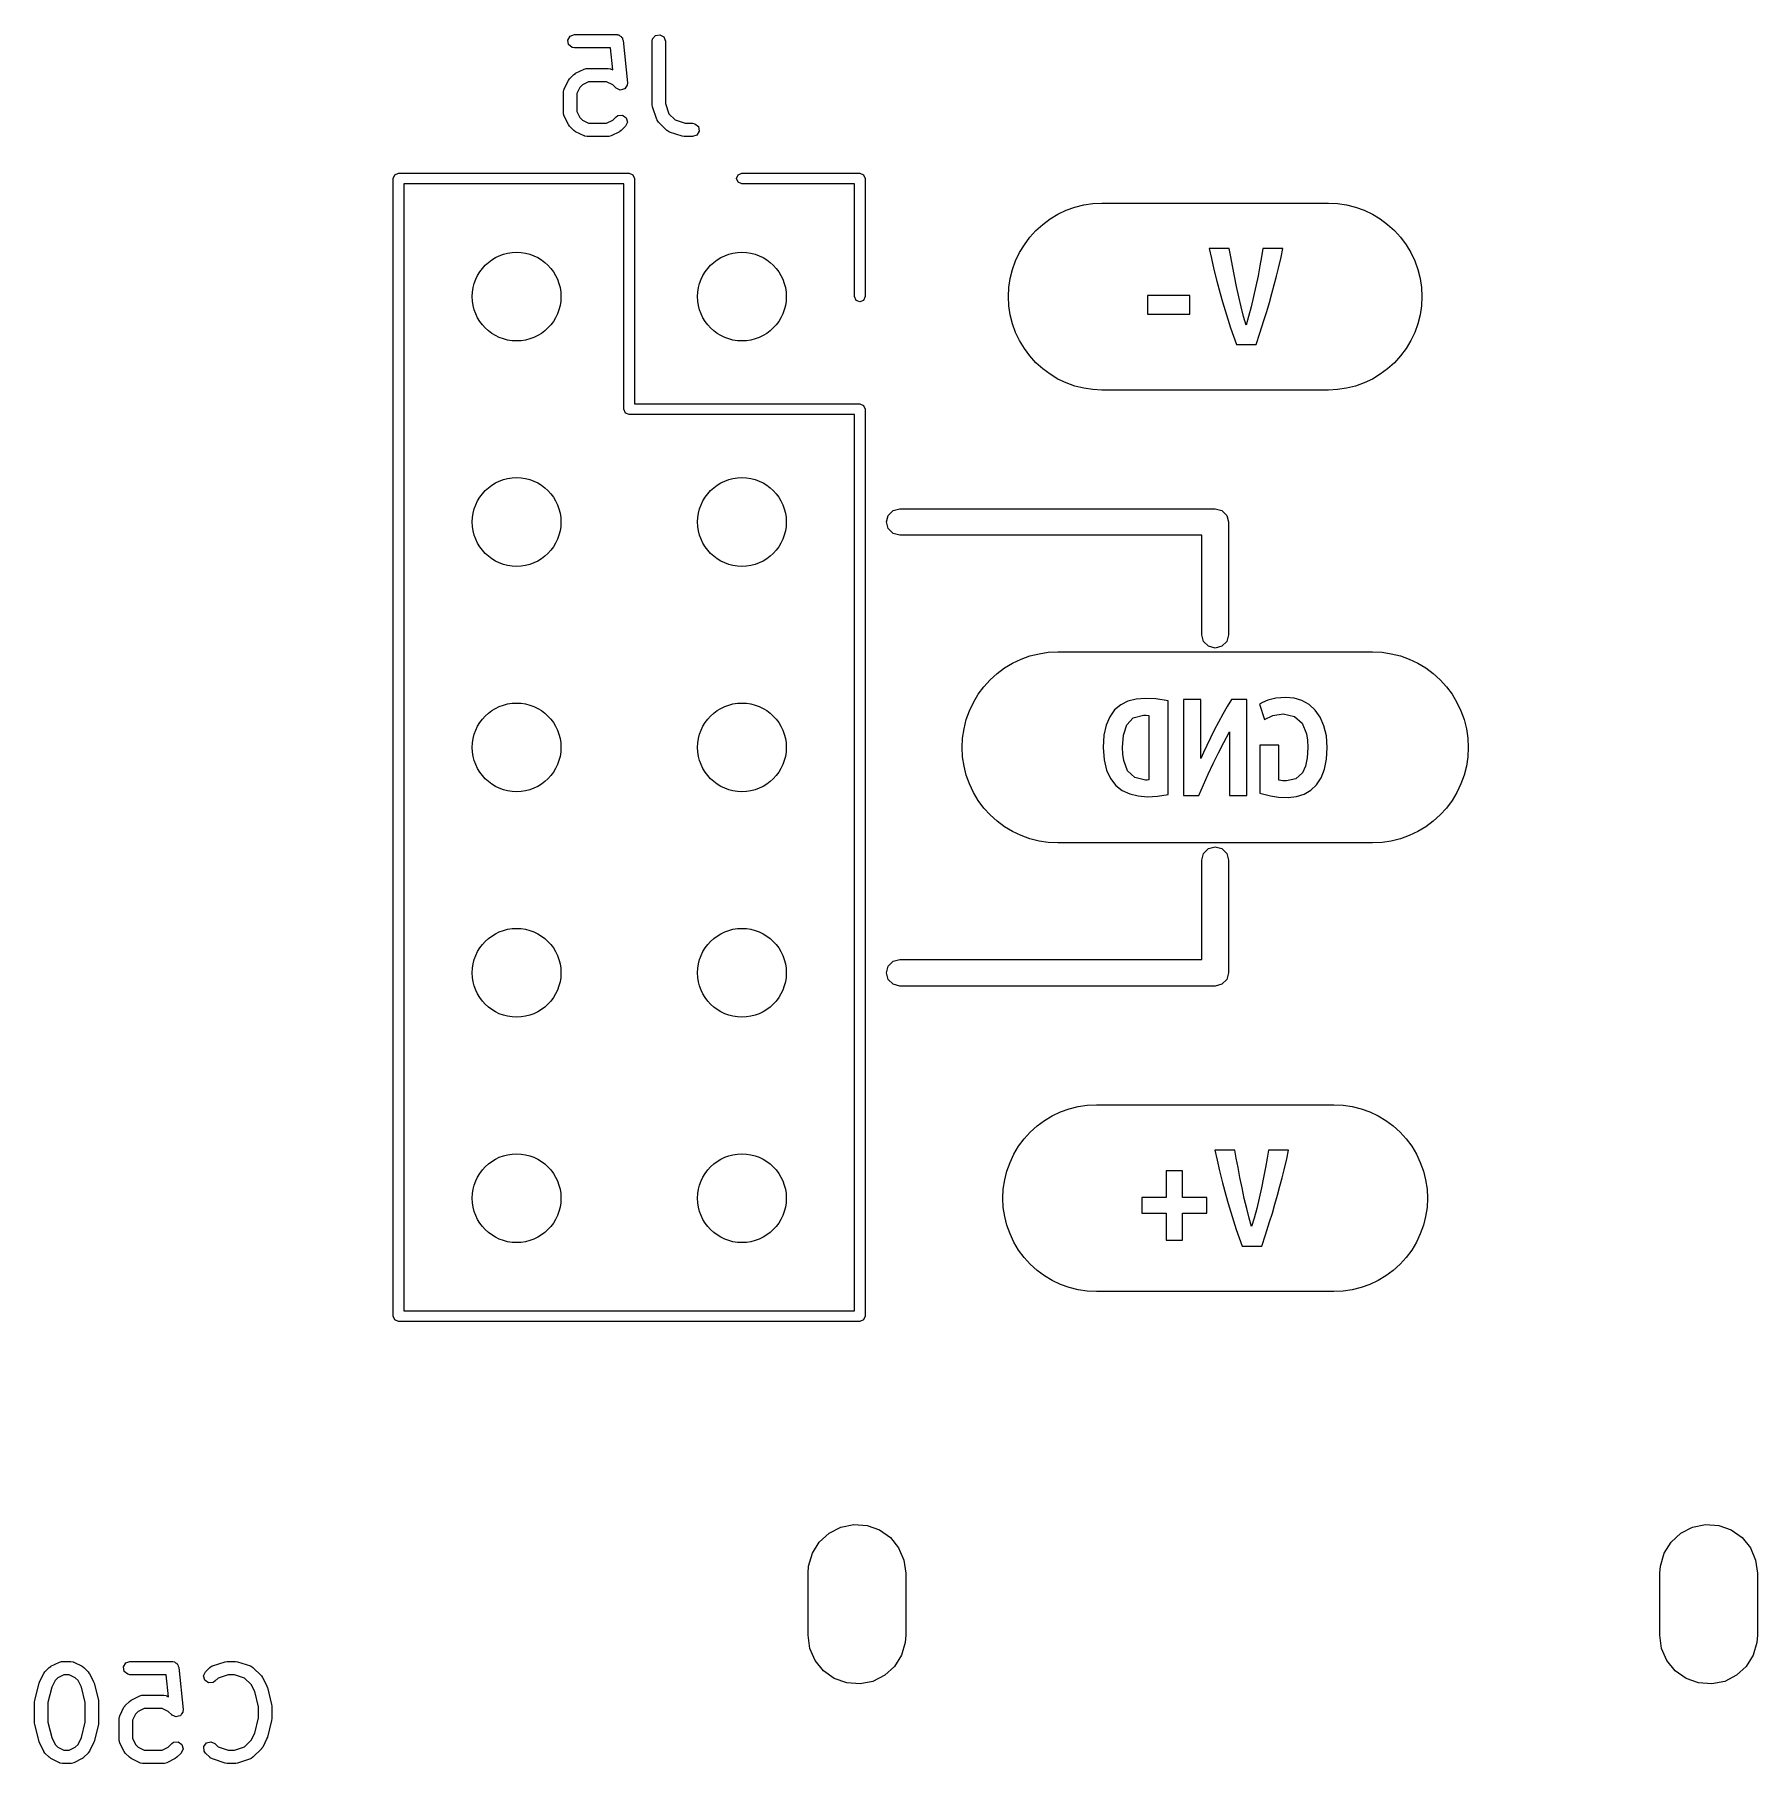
# Model space of a CAD drawing. Extents: x 123.3 to 169.7, y -142.3 to -47.
# Drawn here: x 145.7 to 165.12, y -66.57 to -47.09 of the extents above; entities that cross this region are included whole.
import ezdxf

# ---------------------------------------------------------------- set-up
doc = ezdxf.new("R2010")
doc.units = 0
doc.layers.add('BLACK', color=7, linetype='CONTINUOUS')

msp = doc.modelspace()

# ---------------------------------------------------------------- linework, layer by layer
at = {"layer": 'BLACK', "linetype": 'CONTINUOUS'}
for p, q in [((151.707, -47.1474), (151.733, -47.1029)), ((151.733, -47.1029), (151.781, -47.0854)), ((151.781, -47.0854), (152.257, -47.0854)), ((152.257, -47.0854), (152.261, -47.0861)), ((152.261, -47.0861), (152.263, -47.0856)), ((152.263, -47.0856), (152.266, -47.0869)), ((152.266, -47.0869), (152.283, -47.0899)), ((152.283, -47.0899), (152.295, -47.1001)), ((152.295, -47.1001), (152.31, -47.1067)), ((152.31, -47.1067), (152.314, -47.1161)), ((152.314, -47.1161), (152.322, -47.1229)), ((152.322, -47.1229), (152.325, -47.1386)), ((152.325, -47.1386), (152.332, -47.1529)), ((152.658, -47.1604), (152.663, -47.1347)), ((152.663, -47.1347), (152.696, -47.0954)), ((152.696, -47.0954), (152.746, -47.0865)), ((152.746, -47.0865), (152.791, -47.1122)), ((152.791, -47.1122), (152.808, -47.1604)), ((151.716, -47.1979), (151.707, -47.1474)), ((151.755, -47.2309), (151.716, -47.1979)), ((151.781, -47.2354), (151.755, -47.2309)), ((152.189, -47.2354), (151.781, -47.2354)), ((152.214, -47.4836), (152.189, -47.2354)), ((152.332, -47.1529), (152.379, -47.6291)), ((152.658, -47.8747), (152.658, -47.1604)), ((152.808, -47.1604), (152.808, -47.8625)), ((151.728, -47.5835), (151.776, -47.5359)), ((151.776, -47.5359), (151.794, -47.5231)), ((151.794, -47.5231), (151.795, -47.5219)), ((151.795, -47.5219), (151.89, -47.4743)), ((151.89, -47.4743), (151.915, -47.4668)), ((151.915, -47.4668), (151.92, -47.4679)), ((151.92, -47.4679), (151.924, -47.4663)), ((151.924, -47.4663), (152.162, -47.4663)), ((152.162, -47.4663), (152.188, -47.4709)), ((152.188, -47.4709), (152.191, -47.4737)), ((152.191, -47.4737), (152.195, -47.4743)), ((152.195, -47.4743), (152.214, -47.4836)), ((151.658, -47.7318), (151.663, -47.7062)), ((151.663, -47.7062), (151.666, -47.7027)), ((151.666, -47.6983), (151.714, -47.603)), ((151.666, -47.7027), (151.666, -47.6983)), ((151.714, -47.603), (151.727, -47.585)), ((151.727, -47.585), (151.728, -47.5835)), ((151.843, -47.681), (151.808, -47.7495)), ((151.873, -47.6506), (151.843, -47.681)), ((151.942, -47.6163), (151.873, -47.6506)), ((152.144, -47.6163), (151.942, -47.6163)), ((152.213, -47.6506), (152.144, -47.6163)), ((152.252, -47.6896), (152.213, -47.6506)), ((152.252, -47.6898), (152.252, -47.6896)), ((152.252, -47.6903), (152.252, -47.6898)), ((152.275, -47.7006), (152.252, -47.6903)), ((152.298, -47.7113), (152.275, -47.7006)), ((152.299, -47.7112), (152.298, -47.7113)), ((152.323, -47.7045), (152.299, -47.7114)), ((152.299, -47.7114), (152.299, -47.7112)), ((152.348, -47.698), (152.323, -47.7045)), ((152.349, -47.6975), (152.348, -47.6976)), ((152.348, -47.6976), (152.348, -47.698)), ((152.363, -47.6766), (152.349, -47.6975)), ((152.377, -47.656), (152.363, -47.6766)), ((152.379, -47.6291), (152.377, -47.6551)), ((152.377, -47.6551), (152.377, -47.6555)), ((152.377, -47.6555), (152.377, -47.656)), ((151.658, -47.9699), (151.658, -47.7318)), ((151.808, -47.7495), (151.808, -47.9522)), ((152.659, -47.8762), (152.658, -47.8747)), ((152.662, -47.8984), (152.659, -47.8762)), ((152.71, -48.0412), (152.662, -47.8984)), ((152.808, -47.8625), (152.847, -47.977)), ((151.66, -47.9741), (151.658, -47.9699)), ((151.659, -47.9785), (151.66, -47.9741)), ((151.666, -48.0034), (151.659, -47.9785)), ((151.714, -48.0987), (151.666, -48.0034)), ((151.715, -48.0998), (151.714, -48.0987)), ((151.728, -48.1182), (151.715, -48.0998)), ((151.776, -48.1658), (151.728, -48.1182)), ((151.808, -47.9522), (151.843, -48.0207)), ((151.843, -48.0207), (151.873, -48.0511)), ((151.873, -48.0511), (151.942, -48.0854)), ((151.942, -48.0854), (152.144, -48.0854)), ((152.144, -48.0854), (152.213, -48.0511)), ((152.213, -48.0511), (152.252, -48.0121)), ((152.252, -48.0121), (152.273, -47.9972)), ((152.273, -47.9972), (152.324, -47.9927)), ((152.358, -48.1182), (152.31, -48.1658)), ((152.324, -47.9927), (152.366, -48.0221)), ((152.379, -48.0717), (152.358, -48.1182)), ((152.366, -48.0221), (152.379, -48.0717)), ((152.713, -48.0448), (152.71, -48.0412)), ((152.713, -48.0492), (152.713, -48.0448)), ((152.728, -48.0706), (152.713, -48.0492)), ((152.823, -48.1658), (152.728, -48.0706)), ((152.847, -47.977), (152.917, -48.0472)), ((152.917, -48.0472), (153.031, -48.0854)), ((153.031, -48.0854), (153.114, -48.0854)), ((153.114, -48.0854), (153.14, -48.0899)), ((153.14, -48.0899), (153.179, -48.1229)), ((151.777, -48.1665), (151.776, -48.1658)), ((151.795, -48.1798), (151.777, -48.1665)), ((151.89, -48.2275), (151.795, -48.1798)), ((151.895, -48.228), (151.89, -48.2275)), ((151.898, -48.2309), (151.895, -48.228)), ((151.924, -48.2354), (151.898, -48.2309)), ((152.162, -48.2354), (151.924, -48.2354)), ((152.166, -48.2338), (152.162, -48.2354)), ((152.17, -48.2349), (152.166, -48.2338)), ((152.195, -48.2275), (152.17, -48.2349)), ((152.291, -48.1798), (152.195, -48.2275)), ((152.292, -48.1787), (152.291, -48.1798)), ((152.31, -48.1658), (152.292, -48.1787)), ((152.827, -48.1677), (152.823, -48.1658)), ((152.83, -48.1715), (152.827, -48.1677)), ((152.852, -48.1839), (152.83, -48.1715)), ((152.995, -48.2315), (152.852, -48.1839)), ((152.997, -48.2315), (152.995, -48.2315)), ((153.019, -48.2354), (152.997, -48.2315)), ((153.114, -48.2354), (153.019, -48.2354)), ((153.162, -48.2178), (153.114, -48.2354)), ((153.188, -48.1734), (153.162, -48.2178)), ((153.179, -48.1229), (153.188, -48.1734)), ((149.74, -48.708), (149.758, -48.6656)), ((149.758, -48.6656), (149.8, -48.648)), ((149.8, -48.648), (152.4, -48.648)), ((152.4, -48.648), (152.442, -48.6656)), ((152.442, -48.6656), (152.46, -48.708)), ((153.61, -48.708), (153.628, -48.6656)), ((153.628, -48.6656), (153.67, -48.648)), ((153.67, -48.648), (155, -48.648)), ((155, -48.648), (155.042, -48.6656)), ((155.042, -48.6656), (155.06, -48.708)), ((149.74, -61.528), (149.74, -48.708)), ((149.86, -48.768), (149.86, -61.468)), ((152.34, -48.768), (149.86, -48.768)), ((152.34, -51.308), (152.34, -48.768)), ((152.46, -48.708), (152.46, -51.248)), ((153.628, -48.7504), (153.61, -48.708)), ((153.67, -48.768), (153.628, -48.7504)), ((154.94, -48.768), (153.67, -48.768)), ((154.94, -50.038), (154.94, -48.768)), ((155.06, -48.708), (155.06, -50.038)), ((157.232, -49.1093), (157.325, -49.0651)), ((157.325, -49.0651), (157.423, -49.0303)), ((157.423, -49.0303), (157.523, -49.0051)), ((157.523, -49.0051), (157.625, -48.99)), ((157.625, -48.99), (157.728, -48.9849)), ((157.728, -48.9849), (160.28, -48.9849)), ((160.28, -48.9849), (160.383, -48.99)), ((160.383, -48.99), (160.485, -49.0051)), ((160.485, -49.0051), (160.585, -49.0303)), ((160.585, -49.0303), (160.683, -49.0651)), ((160.683, -49.0651), (160.776, -49.1093)), ((156.984, -49.2933), (157.06, -49.2239)), ((157.06, -49.2239), (157.143, -49.1624)), ((157.143, -49.1624), (157.232, -49.1093)), ((160.776, -49.1093), (160.865, -49.1624)), ((160.865, -49.1624), (160.948, -49.2239)), ((160.948, -49.2239), (161.024, -49.2933)), ((156.8, -49.5416), (156.853, -49.4529)), ((156.853, -49.4529), (156.914, -49.3699)), ((156.914, -49.3699), (156.984, -49.2933)), ((161.024, -49.2933), (161.094, -49.3699)), ((161.094, -49.3699), (161.155, -49.4529)), ((161.155, -49.4529), (161.208, -49.5416)), ((156.721, -49.7323), (156.755, -49.635)), ((156.755, -49.635), (156.8, -49.5416)), ((159.163, -49.4975), (158.938, -49.4975)), ((158.938, -49.4975), (158.961, -49.6084)), ((158.961, -49.6084), (158.989, -49.7315)), ((159.179, -49.5883), (159.163, -49.4975)), ((159.198, -49.6931), (159.179, -49.5883)), ((159.527, -49.5881), (159.509, -49.6922)), ((159.54, -49.4975), (159.527, -49.5881)), ((159.767, -49.4975), (159.54, -49.4975)), ((159.718, -49.7176), (159.747, -49.5953)), ((159.747, -49.5953), (159.767, -49.4975)), ((161.208, -49.5416), (161.253, -49.635)), ((161.253, -49.635), (161.287, -49.7323)), ((156.68, -49.9348), (156.695, -49.8326)), ((156.695, -49.8326), (156.721, -49.7323)), ((158.989, -49.7315), (159.022, -49.864)), ((159.022, -49.864), (159.059, -50.0031)), ((159.22, -49.8064), (159.198, -49.6931)), ((159.243, -49.9227), (159.22, -49.8064)), ((159.487, -49.8049), (159.462, -49.921)), ((159.509, -49.6922), (159.487, -49.8049)), ((159.67, -49.9042), (159.695, -49.809)), ((159.695, -49.809), (159.718, -49.7176)), ((161.287, -49.7323), (161.313, -49.8326)), ((161.313, -49.8326), (161.328, -49.9348)), ((154.958, -50.0804), (154.94, -50.038)), ((155.06, -50.038), (155.042, -50.0804)), ((156.675, -50.038), (156.68, -49.9348)), ((156.68, -50.1412), (156.675, -50.038)), ((158.241, -50.0249), (158.241, -50.2362)), ((158.719, -50.0249), (158.241, -50.0249)), ((158.719, -50.2362), (158.719, -50.0249)), ((159.059, -50.0031), (159.086, -50.0985)), ((159.269, -50.0397), (159.243, -49.9227)), ((159.296, -50.155), (159.269, -50.0397)), ((159.436, -50.038), (159.408, -50.1533)), ((159.462, -49.921), (159.436, -50.038)), ((159.615, -50.1039), (159.643, -50.0031)), ((159.643, -50.0031), (159.67, -49.9042)), ((161.328, -49.9348), (161.333, -50.038)), ((161.333, -50.038), (161.328, -50.1412)), ((155, -50.098), (154.958, -50.0804)), ((155.042, -50.0804), (155, -50.098)), ((156.695, -50.2434), (156.68, -50.1412)), ((156.721, -50.3437), (156.695, -50.2434)), ((158.241, -50.2362), (158.719, -50.2362)), ((159.086, -50.0985), (159.115, -50.1952)), ((159.115, -50.1952), (159.145, -50.293)), ((159.324, -50.263), (159.296, -50.155)), ((159.352, -50.3584), (159.324, -50.263)), ((159.38, -50.2617), (159.352, -50.3584)), ((159.408, -50.1533), (159.38, -50.2617)), ((159.554, -50.306), (159.585, -50.2049)), ((159.585, -50.2049), (159.615, -50.1039)), ((161.313, -50.2434), (161.287, -50.3437)), ((161.328, -50.1412), (161.313, -50.2434)), ((156.755, -50.441), (156.721, -50.3437)), ((156.8, -50.5344), (156.755, -50.441)), ((159.145, -50.293), (159.177, -50.3903)), ((159.177, -50.3903), (159.21, -50.4854)), ((159.465, -50.5785), (159.508, -50.4501)), ((159.508, -50.4501), (159.554, -50.306)), ((161.253, -50.441), (161.208, -50.5344)), ((161.287, -50.3437), (161.253, -50.441)), ((156.853, -50.6231), (156.8, -50.5344)), ((156.914, -50.7061), (156.853, -50.6231)), ((159.21, -50.4854), (159.243, -50.5785)), ((159.243, -50.5785), (159.465, -50.5785)), ((161.155, -50.6231), (161.094, -50.7061)), ((161.208, -50.5344), (161.155, -50.6231)), ((156.984, -50.7826), (156.914, -50.7061)), ((157.06, -50.8521), (156.984, -50.7826)), ((161.024, -50.7826), (160.948, -50.8521)), ((161.094, -50.7061), (161.024, -50.7826)), ((157.143, -50.9136), (157.06, -50.8521)), ((157.232, -50.9667), (157.143, -50.9136)), ((157.325, -51.0109), (157.232, -50.9667)), ((157.423, -51.0457), (157.325, -51.0109)), ((160.683, -51.0109), (160.585, -51.0457)), ((160.776, -50.9667), (160.683, -51.0109)), ((160.865, -50.9136), (160.776, -50.9667)), ((160.948, -50.8521), (160.865, -50.9136)), ((157.523, -51.0709), (157.423, -51.0457)), ((157.625, -51.086), (157.523, -51.0709)), ((157.728, -51.0911), (157.625, -51.086)), ((160.28, -51.0911), (157.728, -51.0911)), ((160.383, -51.086), (160.28, -51.0911)), ((160.485, -51.0709), (160.383, -51.086)), ((160.585, -51.0457), (160.485, -51.0709)), ((152.358, -51.3504), (152.34, -51.308)), ((152.4, -51.368), (152.358, -51.3504)), ((154.94, -51.368), (152.4, -51.368)), ((152.46, -51.248), (155, -51.248)), ((154.94, -61.468), (154.94, -51.368)), ((155, -51.248), (155.042, -51.2656)), ((155.042, -51.2656), (155.06, -51.308)), ((155.06, -51.308), (155.06, -61.528)), ((155.298, -52.578), (155.318, -52.503)), ((155.318, -52.653), (155.298, -52.578)), ((155.318, -52.503), (155.373, -52.4481)), ((155.373, -52.4481), (155.448, -52.428)), ((155.448, -52.428), (159.004, -52.428)), ((159.004, -52.428), (159.079, -52.4481)), ((159.079, -52.4481), (159.134, -52.503)), ((159.134, -52.503), (159.154, -52.578)), ((159.154, -52.578), (159.154, -53.848)), ((155.373, -52.7079), (155.318, -52.653)), ((155.448, -52.728), (155.373, -52.7079)), ((158.854, -52.728), (155.448, -52.728)), ((158.854, -53.848), (158.854, -52.728)), ((158.874, -53.923), (158.854, -53.848)), ((158.929, -53.9779), (158.874, -53.923)), ((159.134, -53.923), (159.079, -53.9779)), ((159.154, -53.848), (159.134, -53.923)), ((156.721, -54.1685), (156.817, -54.1233)), ((156.817, -54.1233), (156.916, -54.0877)), ((156.916, -54.0877), (157.019, -54.062)), ((157.019, -54.062), (157.123, -54.0465)), ((157.123, -54.0465), (157.229, -54.0413)), ((157.229, -54.0413), (160.779, -54.0413)), ((159.004, -53.998), (158.929, -53.9779)), ((159.079, -53.9779), (159.004, -53.998)), ((160.779, -54.0413), (160.885, -54.0465)), ((160.885, -54.0465), (160.989, -54.062)), ((160.989, -54.062), (161.092, -54.0877)), ((161.092, -54.0877), (161.191, -54.1233)), ((161.191, -54.1233), (161.287, -54.1685)), ((156.468, -54.3567), (156.546, -54.2857)), ((156.546, -54.2857), (156.631, -54.2228)), ((156.631, -54.2228), (156.721, -54.1685)), ((161.287, -54.1685), (161.377, -54.2228)), ((161.377, -54.2228), (161.462, -54.2857)), ((161.462, -54.2857), (161.54, -54.3567)), ((156.279, -54.6105), (156.334, -54.5198)), ((156.334, -54.5198), (156.397, -54.435)), ((156.397, -54.435), (156.468, -54.3567)), ((161.54, -54.3567), (161.611, -54.435)), ((161.611, -54.435), (161.674, -54.5198)), ((161.674, -54.5198), (161.729, -54.6105)), ((156.199, -54.8055), (156.234, -54.706)), ((156.234, -54.706), (156.279, -54.6105)), ((157.871, -54.6963), (157.816, -54.7727)), ((157.939, -54.638), (157.871, -54.6963)), ((158.02, -54.5976), (157.939, -54.638)), ((158.113, -54.574), (158.02, -54.5976)), ((158.215, -54.5662), (158.113, -54.574)), ((158.335, -54.5714), (158.215, -54.5662)), ((158.473, -54.5924), (158.335, -54.5714)), ((158.473, -55.6471), (158.473, -54.5924)), ((158.648, -54.5784), (158.648, -55.6593)), ((158.842, -54.5784), (158.648, -54.5784)), ((158.842, -55.2437), (158.842, -54.5784)), ((159.138, -54.6585), (159.09, -54.7452)), ((159.187, -54.5784), (159.138, -54.6585)), ((159.36, -54.5784), (159.187, -54.5784)), ((159.36, -55.6593), (159.36, -54.5784)), ((159.539, -54.6116), (159.503, -54.6325)), ((159.503, -54.6325), (159.559, -54.8037)), ((159.599, -54.5854), (159.539, -54.6116)), ((159.686, -54.5636), (159.599, -54.5854)), ((159.654, -54.76), (159.769, -54.7408)), ((159.799, -54.554), (159.686, -54.5636)), ((159.769, -54.7408), (159.898, -54.7687)), ((159.893, -54.5629), (159.799, -54.554)), ((159.982, -54.5898), (159.893, -54.5629)), ((160.062, -54.6345), (159.982, -54.5898)), ((160.13, -54.6972), (160.062, -54.6345)), ((160.187, -54.7773), (160.13, -54.6972)), ((161.729, -54.6105), (161.774, -54.706)), ((161.774, -54.706), (161.809, -54.8055)), ((156.157, -55.0125), (156.173, -54.908)), ((156.173, -54.908), (156.199, -54.8055)), ((157.776, -54.8674), (157.75, -54.982)), ((157.816, -54.7727), (157.776, -54.8674)), ((157.97, -54.9818), (158.007, -54.8648)), ((158.007, -54.8648), (158.078, -54.7836)), ((158.078, -54.7836), (158.195, -54.753)), ((158.195, -54.753), (158.227, -54.7539)), ((158.227, -54.7539), (158.258, -54.7583)), ((158.258, -54.7583), (158.258, -55.4847)), ((158.994, -54.9242), (158.95, -55.0119)), ((159.041, -54.8349), (158.994, -54.9242)), ((159.09, -54.7452), (159.041, -54.8349)), ((159.559, -54.8037), (159.654, -54.76)), ((159.898, -54.7687), (159.985, -54.8465)), ((159.985, -54.8465), (160.033, -54.9652)), ((160.23, -54.8744), (160.187, -54.7773)), ((160.257, -54.9881), (160.23, -54.8744)), ((161.809, -54.8055), (161.835, -54.908)), ((161.835, -54.908), (161.851, -55.0125)), ((156.152, -55.118), (156.157, -55.0125)), ((156.157, -55.2235), (156.152, -55.118)), ((157.75, -54.982), (157.741, -55.118)), ((157.741, -55.118), (157.751, -55.257)), ((157.96, -55.118), (157.97, -54.9818)), ((157.963, -55.1951), (157.96, -55.118)), ((158.909, -55.097), (158.872, -55.1756)), ((158.95, -55.0119), (158.909, -55.097)), ((159.04, -55.1811), (159.101, -55.0614)), ((159.101, -55.0614), (159.166, -54.9416)), ((159.166, -54.9416), (159.166, -55.6593)), ((159.723, -55.0936), (159.509, -55.0936)), ((159.509, -55.0936), (159.509, -55.6331)), ((159.723, -55.4882), (159.723, -55.0936)), ((160.033, -54.9652), (160.045, -55.0379)), ((160.048, -55.118), (160.041, -55.2359)), ((160.045, -55.0379), (160.048, -55.118)), ((160.267, -55.118), (160.257, -54.9881)), ((160.259, -55.2492), (160.267, -55.118)), ((161.851, -55.0125), (161.856, -55.118)), ((161.856, -55.118), (161.851, -55.2235)), ((156.173, -55.328), (156.157, -55.2235)), ((156.199, -55.4305), (156.173, -55.328)), ((157.751, -55.257), (157.779, -55.3738)), ((157.973, -55.2656), (157.963, -55.1951)), ((158.016, -55.3817), (157.973, -55.2656)), ((158.872, -55.1756), (158.842, -55.2437)), ((158.924, -55.4199), (158.98, -55.3005)), ((158.98, -55.3005), (159.04, -55.1811)), ((160.041, -55.2359), (160.021, -55.331)), ((160.235, -55.3633), (160.259, -55.2492)), ((161.835, -55.328), (161.809, -55.4305)), ((161.851, -55.2235), (161.835, -55.328)), ((156.234, -55.53), (156.199, -55.4305)), ((157.779, -55.3738), (157.824, -55.4697)), ((157.824, -55.4697), (157.883, -55.5458)), ((158.097, -55.4585), (158.016, -55.3817)), ((158.22, -55.4865), (158.097, -55.4585)), ((158.239, -55.4865), (158.22, -55.4865)), ((158.258, -55.4847), (158.239, -55.4865)), ((158.871, -55.5395), (158.924, -55.4199)), ((159.765, -55.4934), (159.723, -55.4882)), ((159.807, -55.4952), (159.765, -55.4934)), ((159.912, -55.4723), (159.807, -55.4952)), ((159.987, -55.4035), (159.912, -55.4723)), ((160.021, -55.331), (159.987, -55.4035)), ((160.146, -55.5397), (160.197, -55.4603)), ((160.197, -55.4603), (160.235, -55.3633)), ((161.809, -55.4305), (161.774, -55.53)), ((156.279, -55.6255), (156.234, -55.53)), ((156.334, -55.7162), (156.279, -55.6255)), ((156.397, -55.801), (156.334, -55.7162)), ((157.883, -55.5458), (157.956, -55.6032)), ((157.956, -55.6032), (158.041, -55.6427)), ((158.041, -55.6427), (158.137, -55.6657)), ((158.137, -55.6657), (158.243, -55.6733)), ((158.243, -55.6733), (158.355, -55.6672)), ((158.355, -55.6672), (158.473, -55.6471)), ((158.648, -55.6593), (158.821, -55.6593)), ((158.821, -55.6593), (158.871, -55.5395)), ((159.166, -55.6593), (159.36, -55.6593)), ((159.509, -55.6331), (159.628, -55.6646)), ((159.628, -55.6646), (159.718, -55.6777)), ((159.718, -55.6777), (159.825, -55.682)), ((159.825, -55.682), (159.921, -55.6731)), ((159.921, -55.6731), (160.007, -55.6462)), ((160.007, -55.6462), (160.083, -55.6017)), ((160.083, -55.6017), (160.146, -55.5397)), ((161.674, -55.7162), (161.611, -55.801)), ((161.729, -55.6255), (161.674, -55.7162)), ((161.774, -55.53), (161.729, -55.6255)), ((156.468, -55.8793), (156.397, -55.801)), ((156.546, -55.9503), (156.468, -55.8793)), ((161.54, -55.8793), (161.462, -55.9503)), ((161.611, -55.801), (161.54, -55.8793)), ((156.631, -56.0132), (156.546, -55.9503)), ((156.721, -56.0675), (156.631, -56.0132)), ((156.817, -56.1127), (156.721, -56.0675)), ((161.287, -56.0675), (161.191, -56.1127)), ((161.377, -56.0132), (161.287, -56.0675)), ((161.462, -55.9503), (161.377, -56.0132)), ((156.916, -56.1483), (156.817, -56.1127)), ((157.019, -56.174), (156.916, -56.1483)), ((157.123, -56.1895), (157.019, -56.174)), ((157.229, -56.1947), (157.123, -56.1895)), ((160.779, -56.1947), (157.229, -56.1947)), ((158.874, -56.313), (158.929, -56.2581)), ((158.929, -56.2581), (159.004, -56.238)), ((159.004, -56.238), (159.079, -56.2581)), ((159.079, -56.2581), (159.134, -56.313)), ((160.885, -56.1895), (160.779, -56.1947)), ((160.989, -56.174), (160.885, -56.1895)), ((161.092, -56.1483), (160.989, -56.174)), ((161.191, -56.1127), (161.092, -56.1483)), ((158.854, -56.388), (158.874, -56.313)), ((158.854, -57.508), (158.854, -56.388)), ((159.134, -56.313), (159.154, -56.388)), ((159.154, -56.388), (159.154, -57.658)), ((155.298, -57.658), (155.318, -57.583)), ((155.318, -57.733), (155.298, -57.658)), ((155.318, -57.583), (155.373, -57.5281)), ((155.373, -57.5281), (155.448, -57.508)), ((155.448, -57.508), (158.854, -57.508)), ((159.154, -57.658), (159.134, -57.733)), ((155.373, -57.7879), (155.318, -57.733)), ((155.448, -57.808), (155.373, -57.7879)), ((159.004, -57.808), (155.448, -57.808)), ((159.079, -57.7879), (159.004, -57.808)), ((159.134, -57.733), (159.079, -57.7879)), ((157.168, -59.2693), (157.262, -59.2251)), ((157.262, -59.2251), (157.359, -59.1903)), ((157.359, -59.1903), (157.459, -59.1651)), ((157.459, -59.1651), (157.561, -59.15)), ((157.561, -59.15), (157.665, -59.1449)), ((157.665, -59.1449), (160.343, -59.1449)), ((160.343, -59.1449), (160.447, -59.15)), ((160.447, -59.15), (160.549, -59.1651)), ((160.549, -59.1651), (160.649, -59.1903)), ((160.649, -59.1903), (160.746, -59.2251)), ((160.746, -59.2251), (160.84, -59.2693)), ((156.92, -59.4534), (156.996, -59.3839)), ((156.996, -59.3839), (157.079, -59.3224)), ((157.079, -59.3224), (157.168, -59.2693)), ((160.84, -59.2693), (160.929, -59.3224)), ((160.929, -59.3224), (161.012, -59.3839)), ((161.012, -59.3839), (161.088, -59.4534)), ((156.736, -59.7016), (156.789, -59.6129)), ((156.789, -59.6129), (156.85, -59.5299)), ((156.85, -59.5299), (156.92, -59.4534)), ((161.088, -59.4534), (161.158, -59.5299)), ((161.158, -59.5299), (161.219, -59.6129)), ((161.219, -59.6129), (161.272, -59.7016)), ((156.657, -59.8923), (156.692, -59.795)), ((156.692, -59.795), (156.736, -59.7016)), ((159.227, -59.6575), (159.001, -59.6575)), ((159.001, -59.6575), (159.025, -59.7684)), ((159.025, -59.7684), (159.053, -59.8915)), ((159.242, -59.7483), (159.227, -59.6575)), ((159.262, -59.8531), (159.242, -59.7483)), ((159.591, -59.7481), (159.572, -59.8522)), ((159.604, -59.6575), (159.591, -59.7481)), ((159.831, -59.6575), (159.604, -59.6575)), ((159.782, -59.8776), (159.811, -59.7553)), ((159.811, -59.7553), (159.831, -59.6575)), ((161.272, -59.7016), (161.316, -59.795)), ((161.316, -59.795), (161.351, -59.8923)), ((156.616, -60.0948), (156.632, -59.9926)), ((156.632, -59.9926), (156.657, -59.8923)), ((158.636, -59.888), (158.451, -59.888)), ((158.451, -59.888), (158.451, -60.1919)), ((158.636, -60.1919), (158.636, -59.888)), ((159.053, -59.8915), (159.086, -60.024)), ((159.283, -59.9664), (159.262, -59.8531)), ((159.307, -60.0827), (159.283, -59.9664)), ((159.55, -59.9649), (159.526, -60.081)), ((159.572, -59.8522), (159.55, -59.9649)), ((159.734, -60.0642), (159.759, -59.969)), ((159.759, -59.969), (159.782, -59.8776)), ((161.351, -59.8923), (161.376, -59.9926)), ((161.376, -59.9926), (161.392, -60.0948)), ((156.611, -60.198), (156.616, -60.0948)), ((156.616, -60.3012), (156.611, -60.198)), ((158.451, -60.1919), (158.177, -60.1919)), ((158.177, -60.1919), (158.177, -60.3683)), ((158.911, -60.1919), (158.636, -60.1919)), ((158.911, -60.3683), (158.911, -60.1919)), ((159.086, -60.024), (159.123, -60.1631)), ((159.123, -60.1631), (159.15, -60.2585)), ((159.332, -60.1997), (159.307, -60.0827)), ((159.5, -60.198), (159.472, -60.3133)), ((159.526, -60.081), (159.5, -60.198)), ((159.678, -60.2639), (159.707, -60.1631)), ((159.707, -60.1631), (159.734, -60.0642)), ((161.392, -60.0948), (161.397, -60.198)), ((161.397, -60.198), (161.392, -60.3012)), ((156.632, -60.4034), (156.616, -60.3012)), ((158.177, -60.3683), (158.451, -60.3683)), ((158.451, -60.3683), (158.451, -60.6721)), ((158.636, -60.6721), (158.636, -60.3683)), ((158.636, -60.3683), (158.911, -60.3683)), ((159.15, -60.2585), (159.179, -60.3552)), ((159.179, -60.3552), (159.209, -60.453)), ((159.359, -60.315), (159.332, -60.1997)), ((159.387, -60.423), (159.359, -60.315)), ((159.472, -60.3133), (159.443, -60.4217)), ((159.618, -60.466), (159.649, -60.3649)), ((159.649, -60.3649), (159.678, -60.2639)), ((161.392, -60.3012), (161.376, -60.4034)), ((156.657, -60.5037), (156.632, -60.4034)), ((156.692, -60.601), (156.657, -60.5037)), ((159.209, -60.453), (159.241, -60.5503)), ((159.241, -60.5503), (159.274, -60.6454)), ((159.415, -60.5184), (159.387, -60.423)), ((159.443, -60.4217), (159.415, -60.5184)), ((159.572, -60.6101), (159.618, -60.466)), ((161.351, -60.5037), (161.316, -60.601)), ((161.376, -60.4034), (161.351, -60.5037)), ((156.736, -60.6944), (156.692, -60.601)), ((156.789, -60.7831), (156.736, -60.6944)), ((156.85, -60.8661), (156.789, -60.7831)), ((158.451, -60.6721), (158.636, -60.6721)), ((159.274, -60.6454), (159.307, -60.7385)), ((159.307, -60.7385), (159.529, -60.7385)), ((159.529, -60.7385), (159.572, -60.6101)), ((161.219, -60.7831), (161.158, -60.8661)), ((161.272, -60.6944), (161.219, -60.7831)), ((161.316, -60.601), (161.272, -60.6944)), ((156.92, -60.9427), (156.85, -60.8661)), ((156.996, -61.0121), (156.92, -60.9427)), ((161.088, -60.9427), (161.012, -61.0121)), ((161.158, -60.8661), (161.088, -60.9427)), ((157.079, -61.0736), (156.996, -61.0121)), ((157.168, -61.1267), (157.079, -61.0736)), ((157.262, -61.1709), (157.168, -61.1267)), ((157.359, -61.2057), (157.262, -61.1709)), ((160.746, -61.1709), (160.649, -61.2057)), ((160.84, -61.1267), (160.746, -61.1709)), ((160.929, -61.0736), (160.84, -61.1267)), ((161.012, -61.0121), (160.929, -61.0736)), ((157.459, -61.2309), (157.359, -61.2057)), ((157.561, -61.246), (157.459, -61.2309)), ((157.665, -61.2511), (157.561, -61.246)), ((160.343, -61.2511), (157.665, -61.2511)), ((160.447, -61.246), (160.343, -61.2511)), ((160.549, -61.2309), (160.447, -61.246)), ((160.649, -61.2057), (160.549, -61.2309)), ((149.758, -61.5704), (149.74, -61.528)), ((149.86, -61.468), (154.94, -61.468)), ((155.06, -61.528), (155.042, -61.5704)), ((149.8, -61.588), (149.758, -61.5704)), ((155, -61.588), (149.8, -61.588)), ((155.042, -61.5704), (155, -61.588)), ((154.785, -63.9036), (154.931, -63.8741)), ((154.931, -63.8741), (155.08, -63.885)), ((155.08, -63.885), (155.221, -63.9356)), ((164.385, -63.9036), (164.531, -63.8741)), ((164.531, -63.8741), (164.68, -63.885)), ((164.68, -63.885), (164.821, -63.9356)), ((154.464, -64.1993), (154.542, -64.0724)), ((154.542, -64.0724), (154.652, -63.9714)), ((154.652, -63.9714), (154.785, -63.9036)), ((155.221, -63.9356), (155.343, -64.0221)), ((155.343, -64.0221), (155.436, -64.1381)), ((164.064, -64.1993), (164.142, -64.0724)), ((164.142, -64.0724), (164.252, -63.9714)), ((164.252, -63.9714), (164.385, -63.9036)), ((164.821, -63.9356), (164.943, -64.0221)), ((164.943, -64.0221), (165.036, -64.1381)), ((154.422, -64.3427), (154.464, -64.1993)), ((155.436, -64.1381), (155.496, -64.2751)), ((155.496, -64.2751), (155.516, -64.423)), ((164.022, -64.3427), (164.064, -64.1993)), ((165.036, -64.1381), (165.096, -64.2751)), ((165.096, -64.2751), (165.116, -64.423)), ((154.416, -64.423), (154.422, -64.3427)), ((154.416, -65.123), (154.416, -64.423)), ((155.516, -64.423), (155.516, -65.123)), ((164.016, -64.423), (164.022, -64.3427)), ((164.016, -65.123), (164.016, -64.423)), ((165.116, -64.423), (165.116, -65.123)), ((154.436, -65.2709), (154.416, -65.123)), ((155.51, -65.2033), (155.468, -65.3467)), ((155.516, -65.123), (155.51, -65.2033)), ((164.036, -65.2709), (164.016, -65.123)), ((165.11, -65.2033), (165.068, -65.3467)), ((165.116, -65.123), (165.11, -65.2033)), ((145.882, -65.4729), (145.977, -65.4253)), ((145.977, -65.4253), (146.002, -65.4179)), ((146.002, -65.4179), (146.006, -65.4189)), ((146.006, -65.4189), (146.01, -65.4174)), ((146.01, -65.4174), (146.106, -65.4174)), ((146.106, -65.4174), (146.131, -65.4219)), ((146.131, -65.4219), (146.135, -65.4248)), ((146.135, -65.4248), (146.139, -65.4253)), ((146.139, -65.4253), (146.234, -65.4729)), ((146.698, -65.4794), (146.724, -65.4349)), ((146.724, -65.4349), (146.772, -65.4174)), ((146.772, -65.4174), (147.248, -65.4174)), ((147.248, -65.4174), (147.252, -65.4181)), ((147.252, -65.4181), (147.254, -65.4176)), ((147.254, -65.4176), (147.257, -65.4189)), ((147.257, -65.4189), (147.274, -65.4219)), ((147.274, -65.4219), (147.286, -65.4321)), ((147.286, -65.4321), (147.301, -65.4387)), ((147.301, -65.4387), (147.305, -65.4481)), ((147.305, -65.4481), (147.313, -65.4549)), ((147.313, -65.4549), (147.316, -65.4706)), ((147.701, -65.4688), (147.844, -65.4212)), ((147.844, -65.4212), (147.866, -65.4179)), ((147.866, -65.4179), (147.868, -65.4174)), ((147.868, -65.4174), (147.963, -65.4174)), ((147.963, -65.4174), (147.985, -65.4213)), ((147.985, -65.4213), (147.986, -65.4212)), ((147.986, -65.4212), (148.129, -65.4688)), ((154.496, -65.4079), (154.436, -65.2709)), ((154.589, -65.5239), (154.496, -65.4079)), ((155.468, -65.3467), (155.39, -65.4736)), ((164.096, -65.4079), (164.036, -65.2709)), ((164.189, -65.5239), (164.096, -65.4079)), ((165.068, -65.3467), (164.99, -65.4736)), ((145.747, -65.6647), (145.752, -65.6528)), ((145.752, -65.6528), (145.753, -65.6493)), ((145.753, -65.6493), (145.8, -65.5541)), ((145.8, -65.5541), (145.814, -65.5361)), ((145.814, -65.5346), (145.862, -65.487)), ((145.814, -65.5361), (145.814, -65.5346)), ((145.862, -65.487), (145.88, -65.4741)), ((145.88, -65.4741), (145.882, -65.4729)), ((145.929, -65.632), (145.891, -65.709)), ((145.96, -65.6016), (145.929, -65.632)), ((146.028, -65.5674), (145.96, -65.6016)), ((146.088, -65.5674), (146.028, -65.5674)), ((146.156, -65.6016), (146.088, -65.5674)), ((146.187, -65.632), (146.156, -65.6016)), ((146.225, -65.709), (146.187, -65.632)), ((146.234, -65.4729), (146.252, -65.4863)), ((146.252, -65.4863), (146.254, -65.487)), ((146.254, -65.487), (146.302, -65.5346)), ((146.302, -65.5346), (146.314, -65.553)), ((146.314, -65.553), (146.316, -65.5541)), ((146.316, -65.5541), (146.363, -65.6493)), ((146.363, -65.6493), (146.367, -65.6617)), ((146.707, -65.5299), (146.698, -65.4794)), ((146.747, -65.5629), (146.707, -65.5299)), ((146.772, -65.5674), (146.747, -65.5629)), ((147.181, -65.5674), (146.772, -65.5674)), ((147.205, -65.8156), (147.181, -65.5674)), ((147.316, -65.4706), (147.323, -65.4849)), ((147.323, -65.4849), (147.371, -65.9611)), ((147.602, -65.5811), (147.624, -65.5346)), ((147.616, -65.6306), (147.602, -65.5811)), ((147.658, -65.6601), (147.616, -65.6306)), ((147.624, -65.5346), (147.672, -65.487)), ((147.672, -65.487), (147.693, -65.472)), ((147.693, -65.472), (147.697, -65.4716)), ((147.697, -65.4716), (147.701, -65.4688)), ((147.73, -65.6407), (147.709, -65.6556)), ((147.765, -65.6056), (147.73, -65.6407)), ((147.88, -65.5674), (147.765, -65.6056)), ((147.951, -65.5674), (147.88, -65.5674)), ((148.065, -65.6056), (147.951, -65.5674)), ((148.139, -65.6797), (148.065, -65.6056)), ((148.129, -65.4688), (148.152, -65.4813)), ((148.152, -65.4813), (148.155, -65.4851)), ((148.155, -65.4851), (148.159, -65.487)), ((148.159, -65.487), (148.254, -65.5822)), ((148.254, -65.5822), (148.267, -65.6006)), ((148.267, -65.6006), (148.268, -65.6017)), ((148.268, -65.6017), (148.316, -65.6969)), ((154.711, -65.6104), (154.589, -65.5239)), ((154.852, -65.661), (154.711, -65.6104)), ((155.147, -65.6424), (155.001, -65.6719)), ((155.28, -65.5746), (155.147, -65.6424)), ((155.39, -65.4736), (155.28, -65.5746)), ((164.311, -65.6104), (164.189, -65.5239)), ((164.452, -65.661), (164.311, -65.6104)), ((164.747, -65.6424), (164.601, -65.6719)), ((164.88, -65.5746), (164.747, -65.6424)), ((164.99, -65.4736), (164.88, -65.5746)), ((145.7, -65.8551), (145.747, -65.6647)), ((145.891, -65.709), (145.847, -65.8826)), ((146.269, -65.8826), (146.225, -65.709)), ((146.367, -65.6617), (146.369, -65.6647)), ((146.369, -65.6647), (146.416, -65.8551)), ((146.786, -65.8539), (146.882, -65.8063)), ((146.882, -65.8063), (146.907, -65.7988)), ((146.907, -65.7988), (146.911, -65.7999)), ((146.911, -65.7999), (146.915, -65.7983)), ((146.915, -65.7983), (147.153, -65.7983)), ((147.153, -65.7983), (147.179, -65.8029)), ((147.179, -65.8029), (147.182, -65.8057)), ((147.182, -65.8057), (147.187, -65.8063)), ((147.187, -65.8063), (147.205, -65.8156)), ((147.709, -65.6556), (147.658, -65.6601)), ((148.178, -65.7567), (148.139, -65.6797)), ((148.221, -65.9302), (148.178, -65.7567)), ((148.316, -65.6969), (148.319, -65.7093)), ((148.319, -65.7093), (148.321, -65.7123)), ((148.321, -65.7123), (148.369, -65.9028)), ((155.001, -65.6719), (154.852, -65.661)), ((164.601, -65.6719), (164.452, -65.661)), ((145.697, -65.8733), (145.7, -65.8586)), ((145.697, -66.1114), (145.697, -65.8733)), ((145.7, -65.8586), (145.7, -65.8551)), ((145.847, -65.8826), (145.847, -66.1022)), ((146.269, -66.1022), (146.269, -65.8826)), ((146.416, -65.8551), (146.418, -65.8701)), ((146.418, -65.8701), (146.419, -65.8733)), ((146.419, -65.8733), (146.419, -66.1114)), ((146.65, -66.0638), (146.654, -66.0382)), ((146.654, -66.0382), (146.657, -66.0347)), ((146.657, -66.0347), (146.658, -66.0303)), ((146.658, -66.0303), (146.705, -65.935)), ((146.705, -65.935), (146.719, -65.917)), ((146.719, -65.9155), (146.767, -65.8679)), ((146.719, -65.917), (146.719, -65.9155)), ((146.767, -65.8679), (146.785, -65.8551)), ((146.785, -65.8551), (146.786, -65.8539)), ((146.834, -66.013), (146.8, -66.0815)), ((146.864, -65.9826), (146.834, -66.013)), ((146.933, -65.9483), (146.864, -65.9826)), ((147.136, -65.9483), (146.933, -65.9483)), ((147.204, -65.9826), (147.136, -65.9483)), ((147.243, -66.0216), (147.204, -65.9826)), ((147.244, -66.0218), (147.243, -66.0216)), ((147.244, -66.0223), (147.244, -66.0218)), ((147.267, -66.0326), (147.244, -66.0223)), ((147.29, -66.0433), (147.267, -66.0326)), ((147.315, -66.0365), (147.29, -66.0434)), ((147.29, -66.0434), (147.29, -66.0432)), ((147.29, -66.0432), (147.29, -66.0433)), ((147.339, -66.03), (147.315, -66.0365)), ((147.34, -66.0295), (147.339, -66.0296)), ((147.339, -66.0296), (147.339, -66.03)), ((147.354, -66.0086), (147.34, -66.0295)), ((147.369, -65.988), (147.354, -66.0086)), ((147.369, -65.9871), (147.368, -65.9875)), ((147.368, -65.9875), (147.369, -65.988)), ((147.371, -65.9611), (147.369, -65.9871)), ((148.221, -66.0546), (148.221, -65.9302)), ((148.369, -65.9028), (148.37, -65.9177)), ((148.37, -65.9177), (148.371, -65.921)), ((148.371, -65.921), (148.371, -66.0638)), ((145.698, -66.1147), (145.697, -66.1114)), ((145.7, -66.1296), (145.698, -66.1147)), ((145.747, -66.3201), (145.7, -66.1296)), ((145.847, -66.1022), (145.891, -66.2757)), ((146.225, -66.2757), (146.269, -66.1022)), ((146.416, -66.1296), (146.369, -66.3201)), ((146.419, -66.1114), (146.416, -66.1262)), ((146.416, -66.1262), (146.416, -66.1296)), ((146.65, -66.3019), (146.65, -66.0638)), ((146.8, -66.0815), (146.8, -66.2842)), ((148.139, -66.3051), (148.178, -66.2281)), ((148.178, -66.2281), (148.221, -66.0546)), ((148.369, -66.082), (148.321, -66.2725)), ((148.371, -66.0638), (148.368, -66.0786)), ((148.368, -66.0786), (148.369, -66.082)), ((145.749, -66.323), (145.747, -66.3201)), ((145.753, -66.3354), (145.749, -66.323)), ((145.8, -66.4307), (145.753, -66.3354)), ((145.802, -66.4318), (145.8, -66.4307)), ((145.814, -66.4502), (145.802, -66.4318)), ((145.891, -66.2757), (145.929, -66.3527)), ((145.929, -66.3527), (145.96, -66.3831)), ((145.96, -66.3831), (146.028, -66.4174)), ((146.028, -66.4174), (146.088, -66.4174)), ((146.088, -66.4174), (146.156, -66.3831)), ((146.156, -66.3831), (146.187, -66.3527)), ((146.187, -66.3527), (146.225, -66.2757)), ((146.316, -66.4307), (146.302, -66.4487)), ((146.363, -66.3354), (146.316, -66.4307)), ((146.364, -66.3319), (146.363, -66.3354)), ((146.369, -66.3201), (146.364, -66.3319)), ((146.651, -66.3061), (146.65, -66.3019)), ((146.65, -66.3105), (146.651, -66.3061)), ((146.658, -66.3354), (146.65, -66.3105)), ((146.705, -66.4307), (146.658, -66.3354)), ((146.706, -66.4318), (146.705, -66.4307)), ((146.719, -66.4502), (146.706, -66.4318)), ((146.8, -66.2842), (146.834, -66.3527)), ((146.834, -66.3527), (146.864, -66.3831)), ((146.864, -66.3831), (146.933, -66.4174)), ((146.933, -66.4174), (147.136, -66.4174)), ((147.136, -66.4174), (147.204, -66.3831)), ((147.204, -66.3831), (147.243, -66.3441)), ((147.243, -66.3441), (147.264, -66.3292)), ((147.264, -66.3292), (147.316, -66.3247)), ((147.316, -66.3247), (147.358, -66.3541)), ((147.371, -66.4037), (147.349, -66.4502)), ((147.358, -66.3541), (147.371, -66.4037)), ((147.605, -66.3777), (147.634, -66.3357)), ((147.609, -66.4288), (147.605, -66.3777)), ((147.624, -66.4502), (147.609, -66.4288)), ((147.634, -66.3357), (147.684, -66.3224)), ((147.684, -66.3224), (147.73, -66.3441)), ((147.73, -66.3441), (147.765, -66.3792)), ((147.765, -66.3792), (147.88, -66.4174)), ((147.88, -66.4174), (147.951, -66.4174)), ((147.951, -66.4174), (148.065, -66.3792)), ((148.065, -66.3792), (148.139, -66.3051)), ((148.254, -66.4026), (148.159, -66.4978)), ((148.255, -66.4011), (148.254, -66.4026)), ((148.268, -66.3831), (148.255, -66.4011)), ((148.316, -66.2878), (148.268, -66.3831)), ((148.321, -66.2725), (148.316, -66.2843)), ((148.316, -66.2843), (148.316, -66.2878)), ((145.862, -66.4978), (145.814, -66.4502)), ((145.864, -66.4985), (145.862, -66.4978)), ((145.882, -66.5118), (145.864, -66.4985)), ((145.977, -66.5595), (145.882, -66.5118)), ((145.981, -66.56), (145.977, -66.5595)), ((145.985, -66.5629), (145.981, -66.56)), ((146.01, -66.5674), (145.985, -66.5629)), ((146.106, -66.5674), (146.01, -66.5674)), ((146.11, -66.5658), (146.106, -66.5674)), ((146.114, -66.5669), (146.11, -66.5658)), ((146.139, -66.5595), (146.114, -66.5669)), ((146.234, -66.5118), (146.139, -66.5595)), ((146.236, -66.5107), (146.234, -66.5118)), ((146.254, -66.4978), (146.236, -66.5107)), ((146.302, -66.4502), (146.254, -66.4978)), ((146.302, -66.4487), (146.302, -66.4502)), ((146.767, -66.4978), (146.719, -66.4502)), ((146.768, -66.4985), (146.767, -66.4978)), ((146.786, -66.5118), (146.768, -66.4985)), ((146.882, -66.5595), (146.786, -66.5118)), ((146.886, -66.56), (146.882, -66.5595)), ((146.889, -66.5629), (146.886, -66.56)), ((146.915, -66.5674), (146.889, -66.5629)), ((147.153, -66.5674), (146.915, -66.5674)), ((147.157, -66.5658), (147.153, -66.5674)), ((147.162, -66.5669), (147.157, -66.5658)), ((147.187, -66.5595), (147.162, -66.5669)), ((147.282, -66.5118), (147.187, -66.5595)), ((147.283, -66.5107), (147.282, -66.5118)), ((147.302, -66.4978), (147.283, -66.5107)), ((147.349, -66.4502), (147.302, -66.4978)), ((147.672, -66.4978), (147.624, -66.4502)), ((147.676, -66.4997), (147.672, -66.4978)), ((147.678, -66.5035), (147.676, -66.4997)), ((147.701, -66.5159), (147.678, -66.5035)), ((147.844, -66.5635), (147.701, -66.5159)), ((147.845, -66.5635), (147.844, -66.5635)), ((147.868, -66.5674), (147.845, -66.5635)), ((147.963, -66.5674), (147.868, -66.5674)), ((147.964, -66.5668), (147.963, -66.5674)), ((147.986, -66.5635), (147.964, -66.5668)), ((148.129, -66.5159), (147.986, -66.5635)), ((148.133, -66.5131), (148.129, -66.5159)), ((148.137, -66.5127), (148.133, -66.5131)), ((148.159, -66.4978), (148.137, -66.5127))]:
    msp.add_line(p, q, dxfattribs=at)
at = {"layer": 'BLACK'}
for centre in [(151.13, -50.038), (153.67, -50.038), (151.13, -52.578), (153.67, -52.578), (151.13, -55.118), (153.67, -55.118), (151.13, -57.658), (153.67, -57.658), (151.13, -60.198), (153.67, -60.198)]:
    msp.add_circle(centre, 0.5, dxfattribs=at)

doc.saveas('drawing.dxf')
